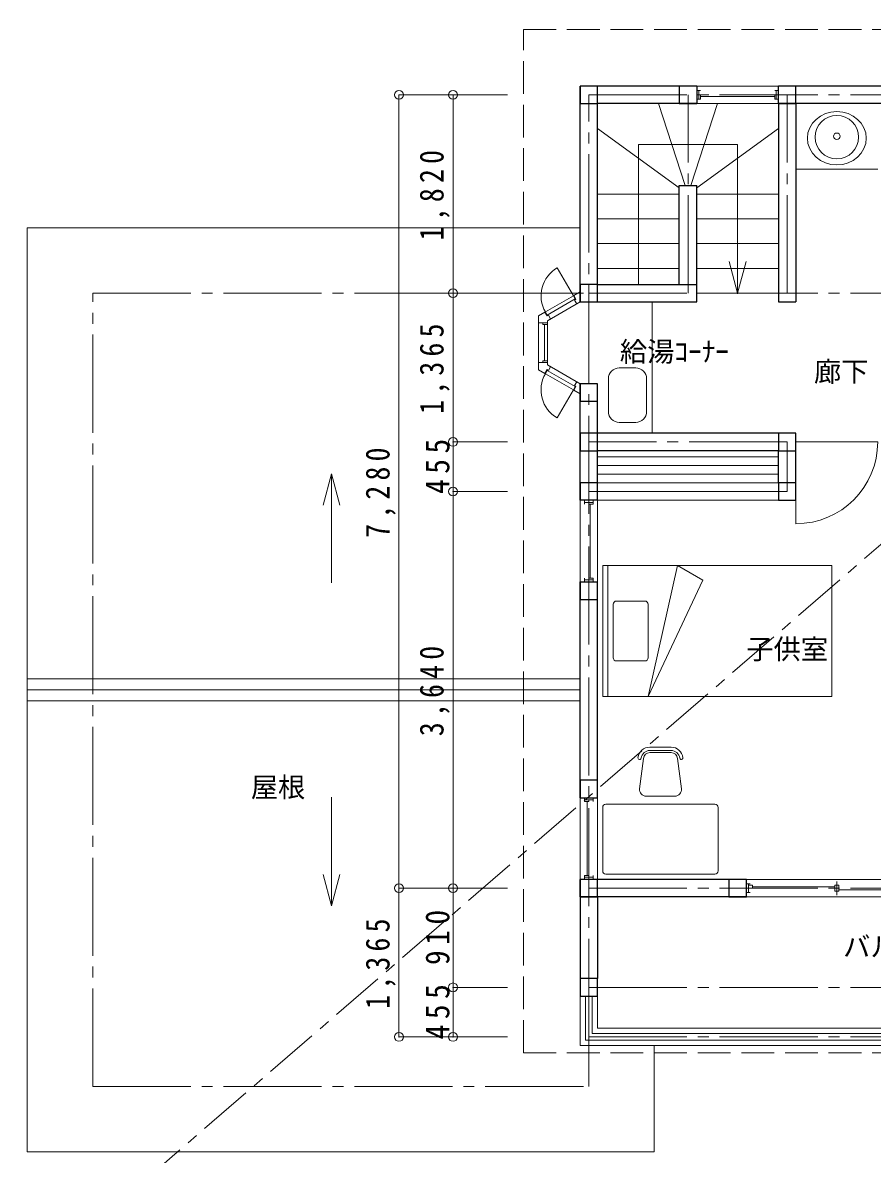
# Model space of a CAD drawing. Units: millimetres at full size, sheet at 1:100. Extents: x -20000 to 20000, y -13850 to 13850.
# Drawn here: x -5642 to 2151, y -3373 to 7013 of the extents above; entities that cross this region are included whole.
import ezdxf
from ezdxf.enums import TextEntityAlignment as Align

# ---------------------------------------------------------------- set-up
doc = ezdxf.new("R2010")
doc.units = ezdxf.units.MM
doc.header["$LTSCALE"] = 100
doc.header["$PDMODE"] = 32
doc.header["$PDSIZE"] = 80
for name, pattern in [('CHAIN1', [8, 5, -1, 1, -1]), ('CHAIN2', [12, 9, -1, 1, -1]), ('DASHED3', [4, 3, -1])]:
    doc.linetypes.add(name, pattern=pattern)
for name, color, linetype, lineweight in [('0-0_基準線', 1, 'CHAIN2', 9), ('0-1_仕上げ', 7, 'Continuous', 25), ('0-3_建具', 3, 'Continuous', 13), ('0-5_見え掛り', 2, 'Continuous', 13), ('0-6_設備', 4, 'Continuous', 9), ('0-7_家具', 4, 'Continuous', 9), ('0-9_破線', 5, 'DASHED3', 9), ('0-B_記号', 6, 'Continuous', 9), ('0-C_ハッチング', 134, 'Continuous', 9), ('0-D_寸法', 4, 'Continuous', 9)]:
    doc.layers.add(name, color=color, linetype=linetype, lineweight=lineweight)
doc.layers.add('0-A_文字', color=4, linetype='Continuous')
doc.styles.add('ＭＳ ゴシック', font='')
doc.styles.get('ＭＳ ゴシック').set_extended_font_data('MS Gothic')

msp = doc.modelspace()

# ---------------------------------------------------------------- linework, layer by layer
at = {"layer": '0-0_基準線'}
for p, q in [((-450, 6350), (7740, 6350)), ((-450, -2295), (-450, 6350)), ((460, 4530), (460, 6350)), ((1370, 4530), (1370, 6350)), ((-450, 4530), (5465, 4530)), ((1370, 3165), (-450, 3165)), ((1370, 2710), (1370, 3165)), ((1370, 2710), (-450, 2710)), ((-450, -930), (5465, -930)), ((-450, -1840), (7740, -1840)), ((-450, -2295), (5465, -2295))]:
    msp.add_line(p, q, dxfattribs=at)
at = {"layer": '0-0_基準線', "color": 4, "linetype": 'Continuous'}
msp.add_line((-682.1, 4530), (-511.7, 4530), dxfattribs=at)
at = {"layer": '0-0_基準線', "linetype": 'CHAIN1'}
msp.add_lwpolyline([(-7000, 7850), (-7000, -5750), (8738.8, 7848.9), (9239.3, -4751.1), (-7000, -5750)], dxfattribs=at)
at = {"layer": '0-0_基準線'}
for points in [[(-5000, -2750), (-5000, 4530), (-450, 4530)], [(-5000, -2750), (-450, -2750), (-450, -2295)]]:
    msp.add_lwpolyline(points, dxfattribs=at)
at = {"layer": '0-1_仕上げ'}
for p, q in [((-530, 4450), (-530, 6430)), ((540, 6430), (-530, 6430)), ((540, 6430), (540, 6270)), ((540, 6430), (540, 6270)), ((2360, 6430), (1290, 6430)), ((1290, 6270), (1290, 6430)), ((1290, 6270), (1290, 6430)), ((-370, 4450), (-370, 6270)), ((540, 6270), (-370, 6270)), ((380, 6270), (540, 6270)), ((2360, 6270), (1290, 6270)), ((1450, 6270), (1450, 4450)), ((380, 5520), (540, 5520)), ((380, 4610), (380, 5520)), ((540, 4450), (540, 5520)), ((-370, 4610), (540, 4610)), ((-370, 4450), (540, 4450)), ((-530, 2630), (-530, 3700)), ((-370, 2630), (-370, 3700)), ((1450, 3245), (-370, 3245)), ((1450, 2790), (1450, 3245)), ((1450, 3085), (1450, 3245)), ((-370, 2630), (-530, 2630)), ((-370, 2630), (-530, 2630)), ((-530, 1880), (-530, 1720)), ((-530, -100), (-530, 1880)), ((-530, 1880), (-370, 1880)), ((-530, 1880), (-370, 1880)), ((-370, -100), (-370, 1880)), ((995, -850), (-370, -850)), ((995, -1010), (995, -850)), ((-530, -1010), (-530, -1760)), ((-370, -1010), (-370, -1760))]:
    msp.add_line(p, q, dxfattribs=at)
for points in [[(-530, 6270), (-370, 6270), (-370, 6430), (-530, 6430)], [(-530, 4450), (-370, 4450), (-370, 4610), (-530, 4610)], [(-530, 3540), (-370, 3540), (-370, 3700), (-530, 3700)], [(-530, 3085), (-370, 3085), (-370, 3245), (-530, 3245)], [(1290, 3085), (1450, 3085), (1450, 3245), (1290, 3245)], [(1290, 2630), (1450, 2630), (1450, 2790), (1290, 2790)], [(-530, -100), (-370, -100), (-370, 60), (-530, 60)], [(-530, -1010), (-370, -1010), (-370, -850), (-530, -850)], [(835, -1010), (995, -1010), (995, -850), (835, -850)], [(-530, -1920), (-370, -1920), (-370, -1760), (-530, -1760)]]:
    msp.add_lwpolyline(points, close=True, dxfattribs=at)
for points in [[(540, 6430), (380, 6430), (380, 6270)], [(1290, 6270), (1450, 6270), (1450, 6430), (1290, 6430)], [(1290, 6270), (1290, 4450), (1450, 4450)], [(1290, 2790), (1290, 3085), (-370, 3085)], [(-370, 2630), (-370, 2790), (-530, 2790), (-530, 2630)], [(-530, 1720), (-370, 1720), (-370, 1880)], [(995, -1010), (-530, -1010), (-530, -850)]]:
    msp.add_lwpolyline(points, dxfattribs=at)
at = {"layer": '0-3_建具', "color": 4, "lineweight": 9}
for p, q in [((540, 6430), (1290, 6430)), ((1290, 6270), (540, 6270)), ((-591.7, 4506.8), (-739.9, 4763.5)), ((-530, 4450), (-830, 4276.8)), ((-910, 4241.8), (-910, 3908.2)), ((-830, 4241.8), (-830, 3908.2)), ((-530, 3700), (-830, 3873.2)), ((-591.7, 3643.2), (-739.9, 3386.5)), ((1450, 2415), (1450, 3165)), ((-530, 1880), (-530, 2630)), ((-370, 2630), (-370, 1880)), ((-530, -100), (-530, -850)), ((-370, -850), (-370, -100)), ((2655, -850), (995, -850)), ((995, -1010), (2655, -1010))]:
    msp.add_line(p, q, dxfattribs=at)
at = {"layer": '0-3_建具'}
for p, q in [((540, 6390), (575, 6390)), ((560, 6310), (560, 6390)), ((575, 6336.3), (1255, 6336.3)), ((1290, 6390), (1255, 6390)), ((1270, 6310), (1270, 6390)), ((-591.7, 4506.8), (-848.3, 4358.6)), ((-574.5, 4477.1), (-831.2, 4328.9)), ((-591.7, 4506.8), (-574.5, 4477.1)), ((-530, 4542.4), (-587.3, 4509.3)), ((-910, 4323), (-852.7, 4356.1)), ((-910, 4323), (-910, 4241.8)), ((-848.3, 4358.6), (-831.2, 4328.9)), ((-830, 4276.8), (-830, 4241.8)), ((-830, 4256.8), (-910, 4256.8)), ((-856.3, 4241.8), (-856.3, 3908.2)), ((-910, 3827), (-910, 3908.2)), ((-830, 3893.2), (-910, 3893.2)), ((-910, 3827), (-852.7, 3793.9)), ((-848.3, 3791.4), (-831.2, 3821.1)), ((-591.7, 3643.2), (-848.3, 3791.4)), ((-574.5, 3672.9), (-831.2, 3821.1)), ((-591.7, 3643.2), (-574.5, 3672.9)), ((-530, 3607.6), (-587.3, 3640.7)), ((2200, 3165), (1450, 3165)), ((-490, 2630), (-490, 2595)), ((-410, 2610), (-490, 2610)), ((-436.3, 1915), (-436.3, 2595)), ((-490, 1880), (-490, 1915)), ((-410, 1900), (-490, 1900)), ((-410, -100), (-410, -135)), ((-490, -120), (-410, -120)), ((-463.7, -815), (-463.7, -135)), ((-490, -830), (-410, -830)), ((-410, -850), (-410, -815)), ((995, -890), (1030, -890)), ((1015, -970), (1015, -890)), ((1050, -916.3), (1808, -916.3)), ((1808, -930), (1842, -930)), ((1825, -992.9), (1825, -867.1)), ((995, -970), (1030, -970)), ((1842, -943.7), (2600, -943.7))]:
    msp.add_line(p, q, dxfattribs=at)
for points in [[(540, 6310), (575, 6310), (575, 6350), (560, 6350)], [(1290, 6310), (1255, 6310), (1255, 6350), (1270, 6350)], [(-587.3, 4509.3), (-567.3, 4474.6), (-580.3, 4467.1), (-560.3, 4432.5), (-530, 4450)], [(-852.7, 4356.1), (-832.7, 4321.4), (-819.7, 4328.9), (-799.7, 4294.3), (-830, 4276.8)], [(-830, 4241.8), (-870, 4241.8), (-870, 4256.8)], [(-830, 3873.2), (-830, 3908.2), (-870, 3908.2), (-870, 3893.2)], [(-852.7, 3793.9), (-832.7, 3828.6), (-819.7, 3821.1), (-799.7, 3855.7), (-830, 3873.2)], [(-587.3, 3640.7), (-567.3, 3675.4), (-580.3, 3682.9), (-560.3, 3717.5), (-530, 3700)], [(-410, 2630), (-410, 2595), (-450, 2595), (-450, 2610)], [(-410, 1880), (-410, 1915), (-450, 1915), (-450, 1900)], [(-490, -100), (-490, -135), (-450, -135), (-450, -120)], [(-490, -850), (-490, -815), (-450, -815), (-450, -830)], [(1015, -930), (1050, -930), (1050, -902.6), (1015, -902.6)]]:
    msp.add_lwpolyline(points, dxfattribs=at)
msp.add_lwpolyline([(1808, -957.4), (1842, -957.4), (1842, -902.6), (1808, -902.6)], close=True, dxfattribs=at)
at = {"layer": '0-3_建具', "color": 4, "lineweight": 9}
for centre, radius, start, end in [((-591.7, 4506.8), 296.4, 120, 210), ((-591.7, 3643.2), 296.4, 150, 240), ((1450, 3165), 750, 270, 0)]:
    msp.add_arc(centre, radius, start, end, dxfattribs=at)
at = {"layer": '0-5_見え掛り'}
for p, q in [((434, 5520), (190.3, 6270)), ((486, 5520), (729.7, 6270)), ((380, 5498.1), (-368.6, 6042)), ((540, 5498.1), (1288.6, 6042)), ((-367, 5440), (380, 5440)), ((540, 5440), (1287, 5440)), ((380.8, 5212.5), (-367, 5212.5)), ((1287.7, 5212.5), (540, 5212.5)), ((-5600, -3350), (-5600, 5130)), ((-5600, 5130), (-530, 5130)), ((381.5, 4985), (-367, 4985)), ((1288.5, 4985), (540, 4985)), ((382.3, 4757.5), (-367, 4757.5)), ((1289.2, 4757.5), (540, 4757.5)), ((540, 4530), (1290, 4530)), ((1290, 2630), (-374.7, 2630)), ((-530, 990), (-5600, 990)), ((-5600, 890), (-530, 890)), ((-530, 790), (-5600, 790)), ((-480, -1920), (-480, -2325)), ((-420, -1920), (-420, -2265)), ((-420, -2265), (5435, -2265)), ((-480, -2325), (5495, -2325)), ((150, -3350), (150, -2375)), ((-5600, -3350), (150, -3350))]:
    msp.add_line(p, q, dxfattribs=at)
at = {"layer": '0-5_見え掛り', "color": 4, "lineweight": 9}
for p, q in [((-530, -1920), (-530, -2375)), ((-370, -1920), (-370, -2215)), ((-370, -2215), (5385, -2215)), ((-530, -2375), (5545, -2375))]:
    msp.add_line(p, q, dxfattribs=at)
at = {"layer": '0-6_設備'}
msp.add_line((1450, 5670), (2200, 5670), dxfattribs=at)
for centre, radius in [((1825, 5962.5), 200), ((1825, 5970), 30)]:
    msp.add_circle(centre, radius, dxfattribs=at)
msp.add_ellipse((1825, 5952.5), major_axis=(270, 0), ratio=0.9074, dxfattribs=at)
at = {"layer": '0-7_家具'}
for p, q in [((130, 3245), (130, 4450)), ((-170, 3845), (-20, 3845)), ((-270, 3745), (-270, 3445)), ((80, 3745), (80, 3445)), ((-20, 3345), (-170, 3345)), ((-320, 2030), (-320, 830)), ((1780, 2030), (-320, 2030)), ((-275, 2030), (-275, 830)), ((95, 830), (362.9, 2030)), ((362.9, 2030), (595, 1896)), ((1780, 830), (1780, 2030)), ((95, 830), (595, 1896)), ((-225, 1675), (-225, 1185)), ((-195, 1705), (65, 1705)), ((95, 1675), (95, 1185)), ((65, 1155), (-195, 1155)), ((-320, 830), (1780, 830)), ((110.3, 364.1), (304.4, 364.1)), ((110.3, 334.1), (304.4, 334.1)), ((110.3, 314.1), (304.4, 314.1)), ((50.7, 261.5), (15.7, -18.5)), ((363.9, 261.5), (398.9, -18.5)), ((75.3, -85.9), (339.4, -85.9)), ((-322.7, -770), (-322.7, -190)), ((707.3, -160), (-292.7, -160)), ((737.3, -770), (737.3, -190)), ((707.3, -800), (-292.7, -800))]:
    msp.add_line(p, q, dxfattribs=at)
for centre, radius, start, end in [((-170, 3745), 100, 90, 180), ((-20, 3745), 100, 0, 90), ((-170, 3445), 100, 180, 270), ((-20, 3445), 100, 270, 0), ((-195, 1675), 30, 90, 180), ((65, 1675), 30, 0, 90), ((-195, 1185), 30, 180, 270), ((65, 1185), 30, 270, 0), ((110.3, 254.1), 110, 90, 172.87527), ((110.3, 254.1), 80, 90, 172.87527), ((110.3, 254.1), 60, 90, 172.87527), ((304.4, 254.1), 110, 7.12473, 90), ((304.4, 254.1), 80, 7.12473, 90), ((304.4, 254.1), 60, 7.12473, 90), ((16, 265.9), 15, 172.87556, 352.87556), ((398.6, 265.9), 15, 187.12444, 7.12444), ((75.3, -25.9), 60, 172.87498, 270), ((339.4, -25.9), 60, 270, 7.12502), ((-292.7, -190), 30, 90, 180), ((707.3, -190), 30, 0, 90), ((-292.7, -770), 30, 180, 270), ((707.3, -770), 30, 270, 0)]:
    msp.add_arc(centre, radius, start, end, dxfattribs=at)
at = {"layer": '0-9_破線'}
for p, q in [((-1050, 6950), (8340, 6950)), ((-1050, -2440), (-1050, 6950)), ((-1050, -2440), (8340, -2440))]:
    msp.add_line(p, q, dxfattribs=at)
at = {"layer": '0-B_記号'}
for p, q in [((915, 4530), (837.4, 4819.8)), ((915, 4530), (992.6, 4819.8)), ((-2809.6, 2873.3), (-2887.3, 2583.5)), ((-2809.6, 1873.3), (-2809.6, 2873.3)), ((-2809.6, 2873.3), (-2732, 2583.5)), ((-2809.6, -93.3), (-2809.6, -1093.3)), ((-2809.6, -1093.3), (-2887.3, -803.5)), ((-2809.6, -1093.3), (-2732, -803.5))]:
    msp.add_line(p, q, dxfattribs=at)
msp.add_lwpolyline([(5, 4610), (5, 5895), (915, 5895), (915, 4525.1)], dxfattribs=at)
at = {"layer": '0-C_ハッチング'}
for p, q in [((-370, 3030), (1290, 3030)), ((-370, 2950), (1290, 2950)), ((-370, 2870), (1290, 2870)), ((-370, 2790), (1290, 2790)), ((-370, 2710), (1290, 2710))]:
    msp.add_line(p, q, dxfattribs=at)
at = {"layer": '0-D_寸法'}
for p, q in [((-2190.7, 6350), (-1690.7, 6350)), ((-2190.7, -930), (-2190.7, 6350)), ((-1695.4, 6350), (-1195.4, 6350)), ((-1695.4, 4530), (-1695.4, 6350)), ((-1695.4, 4530), (-1195.4, 4530)), ((-1695.4, 3165), (-1695.4, 4530)), ((-1695.4, 3165), (-1195.4, 3165)), ((-1695.4, 2710), (-1695.4, 3165)), ((-1695.4, 2710), (-1195.4, 2710)), ((-1695.4, -930), (-1695.4, 2710)), ((-2190.7, -930), (-1690.7, -930)), ((-2190.7, -2295), (-2190.7, -930)), ((-1695.4, -930), (-1195.4, -930)), ((-1695.4, -1840), (-1695.4, -930)), ((-1695.4, -1840), (-1195.4, -1840)), ((-1695.4, -2295), (-1695.4, -1840)), ((-2190.7, -2295), (-1690.7, -2295)), ((-1695.4, -2295), (-1195.4, -2295))]:
    msp.add_line(p, q, dxfattribs=at)
for p in [(-2190.7, 6350), (-1695.4, 6350), (-1695.4, 4530), (-1695.4, 3165), (-1695.4, 2710), (-2190.7, -930), (-1695.4, -930), (-1695.4, -1840), (-2190.7, -2295), (-1695.4, -2295)]:
    msp.add_point(p, dxfattribs=at)

# ---------------------------------------------------------------- texts
at = {"layer": '0-A_文字', "style": 'ＭＳ ゴシック'}
for s, p in [('給湯ｺｰﾅｰ', (-165, 3847.5)), ('廊下', (1615, 3663.6)), ('子供室', (995, 1117.5)), ('屋根', (-3550.2, -149.3)), ('バルコニー', (1882.5, -1612.5))]:
    msp.add_text(s, height=183.3, dxfattribs=at).set_placement(p, align=Align.BOTTOM_LEFT)
at = {"layer": '0-D_寸法', "color": 7, "char_height": 219.9, "attachment_point": 7, "rotation": 90, "style": 'ＭＳ ゴシック'}
for s, insert in [('\\T1.38;\\W0.85;1,820', (-1725.4, 5015)), ('\\T1.38;\\W0.85;1,365', (-1725.4, 3422.5)), ('\\T1.38;\\W0.9;455', (-1725.4, 2687.5)), ('\\T1.38;\\W0.85;7,280', (-2220.7, 2285)), ('\\T1.38;\\W0.85;3,640', (-1725.4, 465)), ('\\T1.38;\\W0.85;1,365', (-2220.7, -2037.5)), ('\\T1.38;\\W0.9;910', (-1725.4, -1635)), ('\\T1.38;\\W0.9;455', (-1725.4, -2317.5))]:
    msp.add_mtext(s, dxfattribs=dict(at, insert=insert))

doc.saveas('drawing.dxf')
